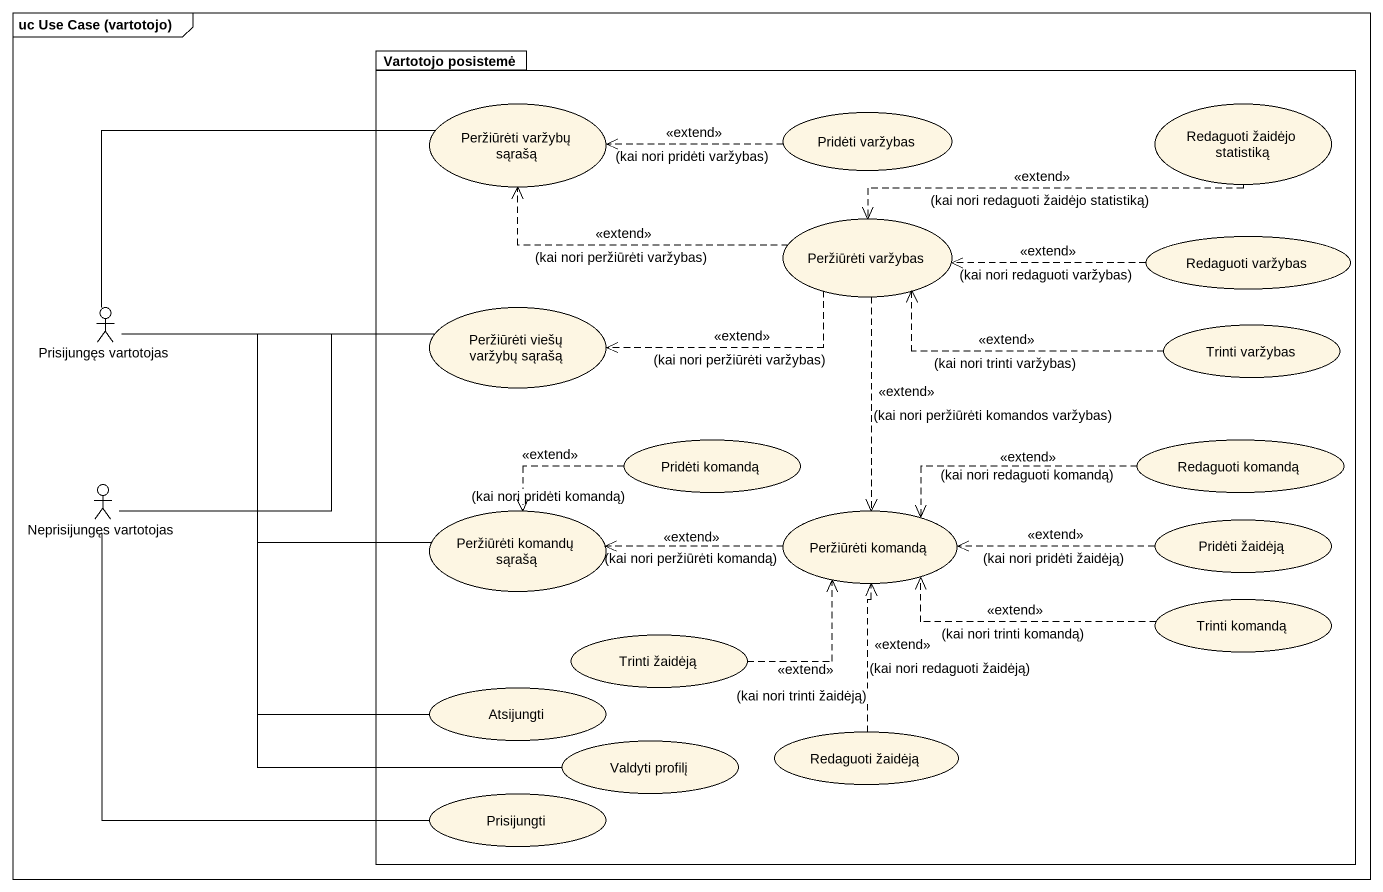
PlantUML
@startuml
mainframe uc Use Case (vartotojo)
package "Vartotojo posistemė" as Vartotojo_posistemė {
  usecase "Peržiūrėti varžybų sąrašą" as Peržiūrėti_varžybų_sąrašą
  usecase "Pridėti varžybas" as Pridėti_varžybas
  usecase "Redaguoti žaidėjo statistiką" as Redaguoti_žaidėjo_statistiką
  usecase "Peržiūrėti varžybas" as Peržiūrėti_varžybas
  usecase "Redaguoti varžybas" as Redaguoti_varžybas
  usecase "Peržiūrėti viešų varžybų sąrašą" as Peržiūrėti_viešų_varžybų
  usecase "Trinti varžybas" as Trinti_varžybas
  usecase "Pridėti komandą" as Pridėti_komandą
  usecase "Redaguoti komandą" as Redaguoti_komandą
  usecase "Peržiūrėti komandų sąrašą" as Peržiūrėti_komandų_sąrašą
  usecase "Peržiūrėti komandą" as Peržiūrėti_komandą
  usecase "Pridėti žaidėją" as Pridėti_žaidėją
  usecase "Trinti komandą" as Trinti_komandą
  usecase "Trinti žaidėją" as Trinti_žaidėją
  usecase Atsijungti
  usecase "Valdyti profilį" as Valdyti_profilį
  usecase "Redaguoti žaidėją" as Redaguoti_žaidėją
  usecase Prisijungti
}
actor "Prisijungęs vartotojas" as Prisijungęs_vartotojas
actor "Neprisijungęs vartotojas" as Neprisijungęs_vartotojas
Pridėti_varžybas .left.> Peržiūrėti_varžybų_sąrašą : <<extend>>\n(kai nori pridėti varžybas)
Redaguoti_žaidėjo_statistiką .left.> Peržiūrėti_varžybas : <<extend>>\n(kai nori redaguoti žaidėjo statistiką)
Peržiūrėti_varžybas .left.> Peržiūrėti_varžybų_sąrašą : <<extend>>\n(kai nori peržiūrėti varžybas)
Peržiūrėti_varžybas .left.> Peržiūrėti_viešų_varžybų : <<extend>>\n(kai nori peržiūrėti varžybas)
Peržiūrėti_varžybas ..> Peržiūrėti_komandą : <<extend>>\n(kai nori peržiūrėti komandos varžybas)
Redaguoti_varžybas .left.> Peržiūrėti_varžybas : <<extend>>\n(kai nori redaguoti varžybas)
Prisijungęs_vartotojas -right- Peržiūrėti_varžybų_sąrašą
Prisijungęs_vartotojas -right- Peržiūrėti_viešų_varžybų
Prisijungęs_vartotojas -right- Peržiūrėti_komandų_sąrašą
Prisijungęs_vartotojas -- Atsijungti
Prisijungęs_vartotojas -- Valdyti_profilį
Trinti_varžybas .left.> Peržiūrėti_varžybas : <<extend>>\n(kai nori trinti varžybas)
Pridėti_komandą .left.> Peržiūrėti_komandų_sąrašą : <<extend>>\n(kai nori pridėti komandą)
Redaguoti_komandą .left.> Peržiūrėti_komandą : <<extend>>\n(kai nori redaguoti komandą)
Neprisijungęs_vartotojas -right- Peržiūrėti_viešų_varžybų
Neprisijungęs_vartotojas -- Prisijungti
Peržiūrėti_komandą .left.> Peržiūrėti_komandų_sąrašą : <<extend>>\n(kai nori peržiūrėti komandą)
Pridėti_žaidėją .left.> Peržiūrėti_komandą : <<extend>>\n(kai nori pridėti žaidėją)
Trinti_komandą .left.> Peržiūrėti_komandą : <<extend>>\n(kai nori trinti komandą)
Trinti_žaidėją .right.> Peržiūrėti_komandą : <<extend>>\n(kai nori trinti žaidėją)
Redaguoti_žaidėją .up.> Peržiūrėti_komandą : <<extend>>\n(kai nori redaguoti žaidėją)
@enduml
